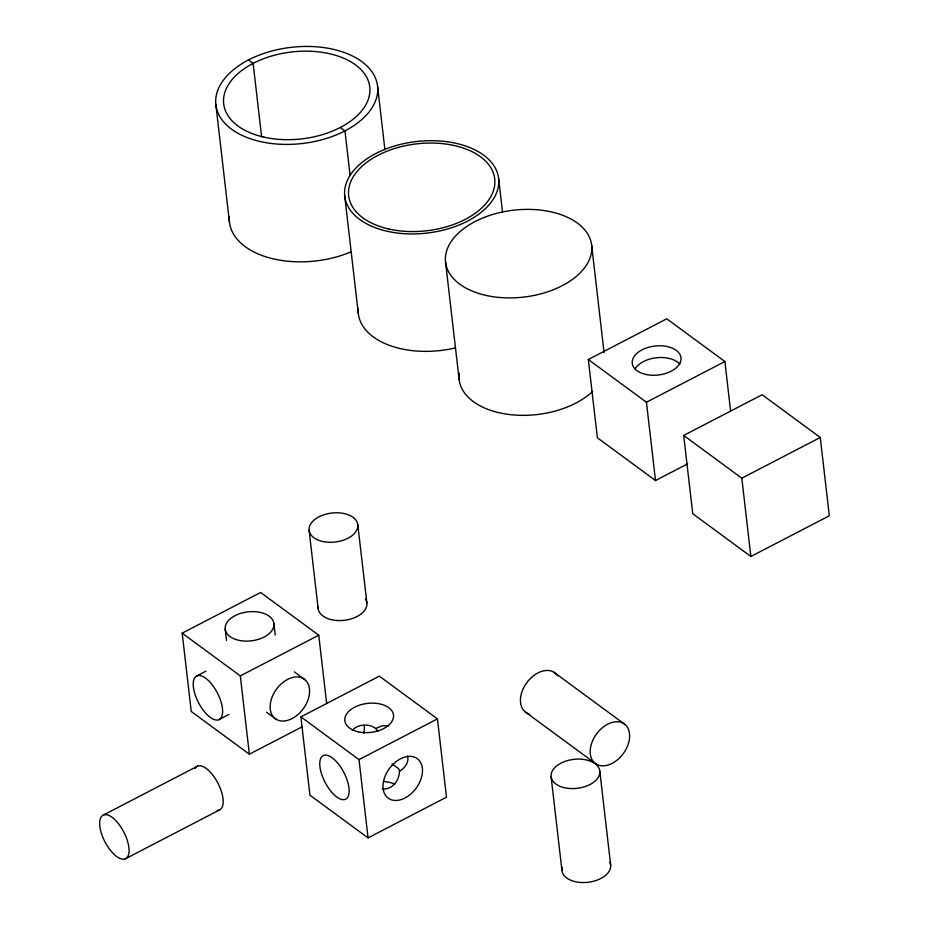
<?xml version="1.0" encoding="UTF-8"?>
<svg xmlns="http://www.w3.org/2000/svg" width="929" height="929" viewBox="0 0 929 929"><rect width="100%" height="100%" fill="white"/><g stroke="black" fill="none" stroke-linecap="round" stroke-linejoin="round"><path stroke-width="1.39" d="M407.541 755.962C409.317 762.279 404.73 768.306 399.435 771.233C399.458 780.383 392.235 790.01 382.365 788.93M352.358 730.473C358.037 722.994 373.551 723.168 377.917 731.448M375.688 728.441L382.539 725.677L388.624 726.002M687.646 463.85L655.502 480.525L597.382 437.791L588.324 359.5L666.767 318.798L724.887 361.532L730.647 411.35M302.088 726.85L249.367 754.209L191.246 711.475L182.189 633.172L260.619 592.47L318.752 635.204L326.648 703.532M588.324 359.5L646.445 402.234L724.887 361.532M197.018 675.836L205.913 671.214M683.686 435.446L762.128 394.744L820.261 437.478L829.318 515.769L750.876 556.483L692.755 513.737L683.686 435.446L741.818 478.18L750.876 556.483M182.189 633.172L240.309 675.917L318.752 635.204M218.849 719.696A24.514 10.614 62.6 0 0 210.999 683.291A24.514 10.614 62.6 0 0 193.94 690.293A24.514 10.614 62.6 0 0 218.849 719.696L229.022 714.413M741.818 478.18L820.261 437.478M103.467 815L197.598 766.146M300.88 716.874L379.322 676.161L437.443 718.895L446.501 797.187L368.058 837.9L309.938 795.166L300.88 716.874L359 759.608L368.058 837.9M125.299 858.849A24.514 10.614 62.6 0 0 117.46 822.455A24.514 10.614 62.6 0 0 100.39 829.458A24.514 10.614 62.6 0 0 125.299 858.849L219.43 810.007M359 759.608L437.443 718.895M399.528 771.209C400.387 768.573 394.024 765.821 392.015 763.963M248.473 59.955L253.118 63.369L261.618 136.772M340.304 127.47L344.949 130.896L350.047 174.931M553.963 672.271L625.089 724.562A24.514 16.594 -53.7 0 1 613.256 762.767A24.514 16.594 -53.7 0 1 591.39 744.036A24.514 16.594 -53.7 0 1 625.089 724.562M524.99 711.742L596.116 764.033M294.365 671.899L305.037 679.749A24.514 16.594 -53.7 0 1 293.216 717.954A24.514 16.594 -53.7 0 1 271.349 699.223A24.514 16.594 -53.7 0 1 305.037 679.749M266.553 712.229L276.076 719.22M646.445 402.234L655.502 480.525M591.657 245.291A73.53 43.744 -6.6 0 1 486.273 295.468A73.53 43.744 -6.6 0 1 477.854 220.173A73.53 43.744 -6.6 0 1 591.657 245.291L604.082 352.706M599.809 771.175A24.514 14.585 -6.6 0 1 564.495 787.746A24.514 14.585 -6.6 0 1 562.022 762.616A24.514 14.585 -6.6 0 1 599.809 771.175L610.678 865.131M498.664 178.856A77.455 46.078 -6.6 0 1 387.091 231.24A77.455 46.078 -6.6 0 1 379.264 151.81A77.455 46.078 -6.6 0 1 498.664 178.856L502.484 211.8M551.071 776.516L561.952 870.473M445.537 262.001L459.123 379.438M377.604 86.548A81.38 48.401 -6.6 0 1 260.387 141.58A81.38 48.401 -6.6 0 1 252.154 58.132A81.38 48.401 -6.6 0 1 377.604 86.548L384.896 149.569M344.682 195.74L358.269 313.189M357.816 524.746A24.514 14.585 -6.6 0 1 322.688 541.479A24.514 14.585 -6.6 0 1 319.878 516.373A24.514 14.585 -6.6 0 1 357.816 524.746L366.874 603.037M309.102 530.32L318.159 608.611M215.818 104.292L229.405 221.729M273.927 623.696A24.514 14.585 -6.6 0 1 238.614 640.267A24.514 14.585 -6.6 0 1 236.14 615.126A24.514 14.585 -6.6 0 1 273.927 623.696L275.239 635.076M240.309 675.917L249.367 754.209M225.19 629.038L226.513 640.418M635.064 368.883A24.514 14.585 -6.6 0 1 656.733 357.723A24.514 14.585 -6.6 0 1 679.889 364.191M455.303 347.934A77.455 46.078 -6.6 0 1 358.211 308.428M351.208 251.782A81.38 48.401 -6.6 0 1 268.435 257.6A81.38 48.401 -6.6 0 1 229.347 216.736M592.621 391.388A73.53 43.744 -6.6 0 1 507.896 414.334A73.53 43.744 -6.6 0 1 459.17 373.168M364.238 725.491A24.514 16.594 -53.7 0 1 363.703 733.411M384.292 781.544A24.514 14.585 -6.6 0 1 394.86 784.227M529.565 714.122A24.514 16.594 -53.7 0 1 526.743 682.745A24.514 16.594 -53.7 0 1 557.563 675.836M609.889 862.275A24.514 14.585 -6.6 0 1 587.685 882.318A24.514 14.585 -6.6 0 1 562.173 867.442M195.113 768.422A24.514 10.614 62.6 0 1 217.781 782.892A24.514 10.614 62.6 0 1 217.2 810.367M365.422 599.077A24.514 14.585 -6.6 0 1 345.878 620.084A24.514 14.585 -6.6 0 1 318.182 606.521M645.655 374.422A24.514 14.585 -6.6 0 0 680.969 357.839A24.514 14.585 -6.6 0 0 643.182 349.281A24.514 14.585 -6.6 0 0 645.655 374.422M388.845 229.01A73.53 43.744 -6.6 0 0 494.774 179.285A73.53 43.744 -6.6 0 0 381.413 153.61A73.53 43.744 -6.6 0 0 388.845 229.01M263.882 137.132A73.53 43.744 -6.6 0 0 369.812 87.407A73.53 43.744 -6.6 0 0 256.45 61.732A73.53 43.744 -6.6 0 0 263.882 137.132M320.482 769.92A24.514 10.614 62.6 0 0 345.391 799.312A24.514 10.614 62.6 0 0 337.541 762.918A24.514 10.614 62.6 0 0 320.482 769.92M406.101 797.384A24.514 16.594 -53.7 0 0 417.922 759.167A24.514 16.594 -53.7 0 0 384.234 778.653A24.514 16.594 -53.7 0 0 406.101 797.384M358.222 731.785A24.514 14.585 -6.6 0 0 393.524 715.214A24.514 14.585 -6.6 0 0 355.737 706.655A24.514 14.585 -6.6 0 0 358.222 731.785"/></g></svg>
